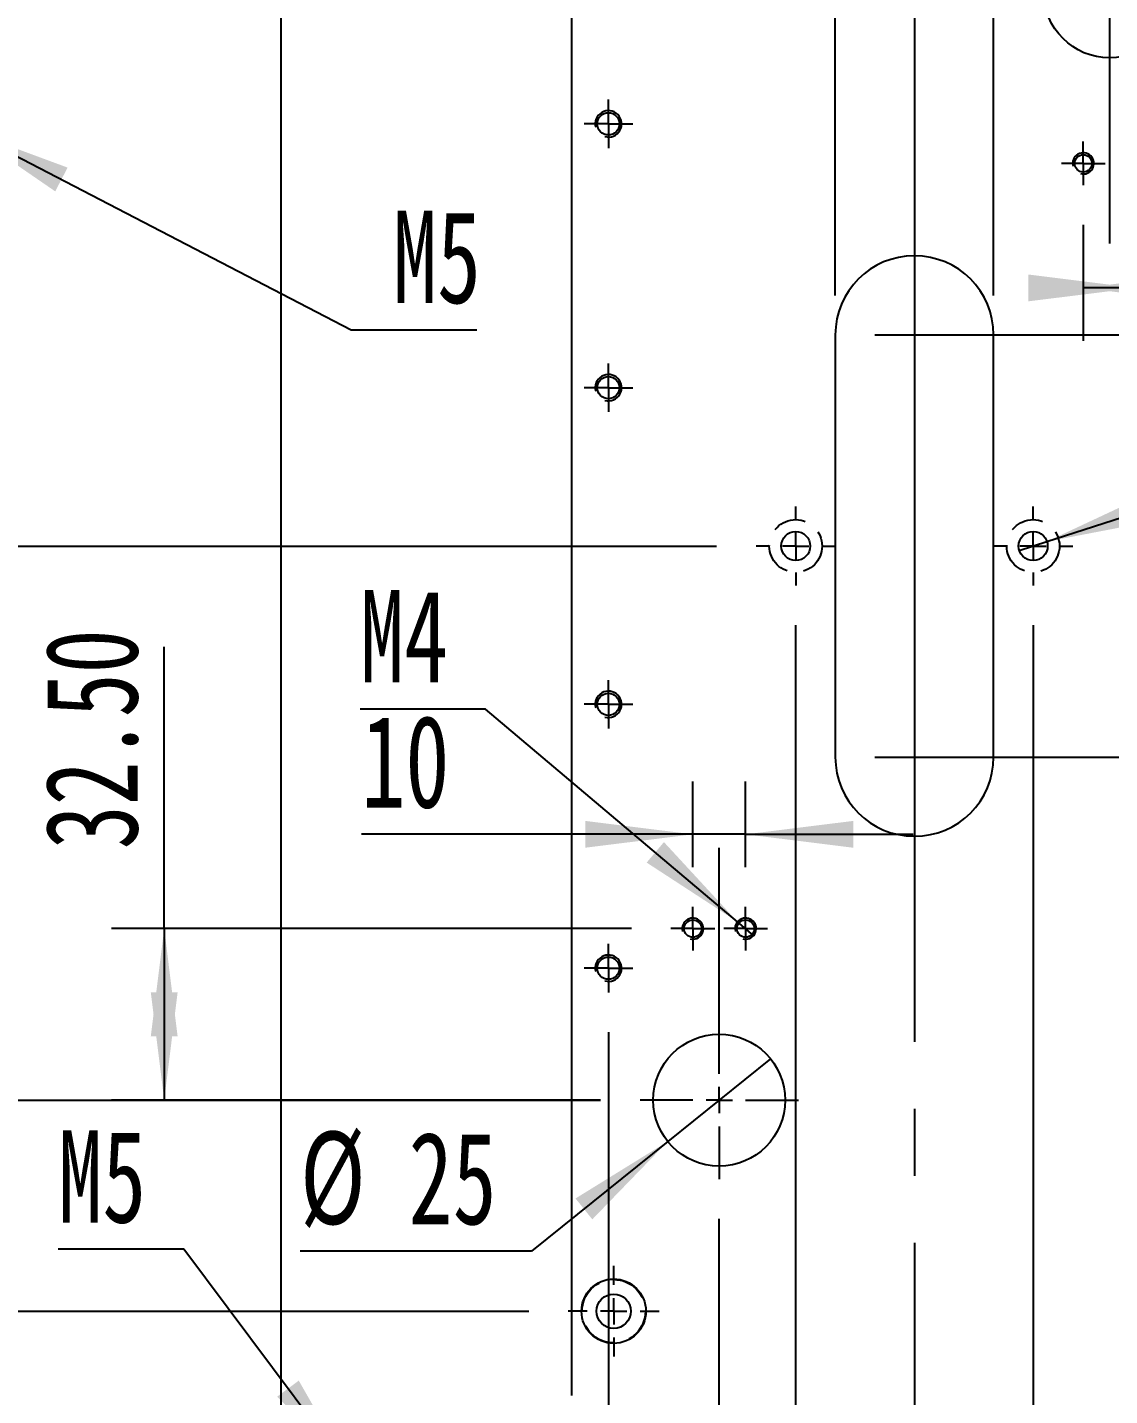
# Model space of a CAD drawing. Extents: x 2 to 292, y 3 to 207.
# Drawn here: x 75.1 to 116.2, y 81.1 to 132.9 of the extents above; entities that cross this region are included whole.
import ezdxf

# ---------------------------------------------------------------- set-up
doc = ezdxf.new("R2010")
doc.units = 0
for name, pattern in [('SLD-中心线', [34.29, 30.48, -1.27, 1.27, -1.27]), ('SLD-实线', [0]), ('SLD-虚线', [1.905, 1.27, -0.635])]:
    doc.linetypes.add(name, pattern=pattern)
doc.layers.get('0').update_dxf_attribs({"linetype": 'CONTINUOUS'})
doc.layers.add('图框', color=7, linetype='SLD-实线')
doc.styles.add('SLDTEXTSTYLE0', font='TXT', dxfattribs={"width": 0.7, "bigfont": 'bigfont'})
doc.styles.add('SLDTEXTSTYLE10', font='TXT', dxfattribs={"width": 0.633333})
doc.styles.add('SLDTEXTSTYLE2', font='TXT', dxfattribs={"width": 0.7})
doc.dimstyles.new('SLDDIMSTYLE1', dxfattribs={"dimtxt": 3.5, "dimasz": 4.08, "dimexe": 0, "dimexo": 0.0625, "dimgap": 0.875, "dimtad": 0, "dimtih": 1, "dimtoh": 1, "dimlfac": 5, "dimrnd": 1e-09, "dimzin": 12, "dimtxsty": 'SLDTEXTSTYLE2', "dimblk1": 'NONE', "dimblk2": 'NONE', "dimsah": 1, "dimcen": 0.09, "dimazin": 3, "dimtfac": 1, "dimtofl": 0, "dimtmove": 0, "dimatfit": 3, "dimtolj": 1, "dimtzin": 12})
doc.dimstyles.new('SLDDIMSTYLE11', dxfattribs={"dimtxt": 3.5, "dimasz": 4.08, "dimexe": 0, "dimexo": 0.0625, "dimgap": 0.875, "dimtad": 0, "dimtih": 1, "dimtoh": 1, "dimlfac": 5, "dimrnd": 1e-09, "dimzin": 12, "dimtxsty": 'SLDTEXTSTYLE2', "dimblk1": 'NONE', "dimsah": 1, "dimcen": 0, "dimazin": 3, "dimtfac": 1, "dimtmove": 0, "dimatfit": 3, "dimtolj": 1, "dimtzin": 12})
doc.dimstyles.new('SLDDIMSTYLE12', dxfattribs={"dimtxt": 3.5, "dimasz": 4.08, "dimexe": 0, "dimexo": 0.0625, "dimgap": 0.875, "dimtad": 2, "dimlfac": 5, "dimrnd": 1e-09, "dimzin": 4, "dimtxsty": 'SLDTEXTSTYLE2', "dimsah": 1, "dimcen": 0.09, "dimazin": 3, "dimtfac": 1, "dimtofl": 0, "dimtmove": 0, "dimatfit": 3, "dimtolj": 1, "dimtzin": 12})
doc.dimstyles.new('SLDDIMSTYLE13', dxfattribs={"dimtxt": 3.5, "dimasz": 4.08, "dimexe": 0, "dimexo": 0.0625, "dimgap": 0.875, "dimtad": 2, "dimlfac": 5, "dimrnd": 1e-09, "dimzin": 12, "dimtxsty": 'SLDTEXTSTYLE2', "dimsah": 1, "dimcen": 0.09, "dimazin": 3, "dimtfac": 1, "dimtmove": 0, "dimatfit": 3, "dimtolj": 1, "dimtzin": 12})
doc.dimstyles.new('SLDDIMSTYLE2', dxfattribs={"dimtxt": 3.5, "dimasz": 4.08, "dimexe": 0, "dimexo": 0.0625, "dimgap": 0.875, "dimtad": 0, "dimtih": 1, "dimtoh": 1, "dimlfac": 5, "dimrnd": 1e-09, "dimzin": 12, "dimtxsty": 'SLDTEXTSTYLE2', "dimblk1": 'NONE', "dimblk2": 'NONE', "dimsah": 1, "dimcen": 0.09, "dimazin": 3, "dimtfac": 1, "dimtofl": 0, "dimtmove": 0, "dimatfit": 3, "dimtolj": 1, "dimtzin": 12})
doc.dimstyles.new('SLDDIMSTYLE3', dxfattribs={"dimtxt": 3.5, "dimasz": 4.08, "dimexe": 0, "dimexo": 0.0625, "dimgap": 0.875, "dimtad": 0, "dimtih": 1, "dimtoh": 1, "dimlfac": 5, "dimrnd": 1e-09, "dimzin": 4, "dimtxsty": 'SLDTEXTSTYLE2', "dimblk1": 'NONE', "dimblk2": 'NONE', "dimsah": 1, "dimcen": 0.09, "dimazin": 3, "dimtfac": 1, "dimtofl": 0, "dimtmove": 0, "dimatfit": 3, "dimtolj": 1, "dimtzin": 12})
doc.dimstyles.new('SLDDIMSTYLE4', dxfattribs={"dimtxt": 3.5, "dimasz": 4.08, "dimexe": 0, "dimexo": 0.0625, "dimgap": 0.875, "dimtad": 2, "dimlfac": 5, "dimrnd": 1e-09, "dimzin": 12, "dimtxsty": 'SLDTEXTSTYLE2', "dimsah": 1, "dimcen": 0.09, "dimazin": 3, "dimtfac": 1, "dimtofl": 0, "dimtmove": 0, "dimatfit": 3, "dimtolj": 1, "dimtzin": 12})
doc.dimstyles.new('SLDDIMSTYLE8', dxfattribs={"dimtxt": 3.5, "dimasz": 4.08, "dimexe": 0, "dimexo": 0.0625, "dimgap": 0.875, "dimtad": 0, "dimtih": 1, "dimtoh": 1, "dimlfac": 5, "dimrnd": 1e-09, "dimzin": 4, "dimtxsty": 'SLDTEXTSTYLE2', "dimblk1": 'NONE', "dimsah": 1, "dimcen": 0, "dimazin": 3, "dimtfac": 1, "dimtmove": 0, "dimatfit": 3, "dimtolj": 1, "dimtzin": 12})

# ---------------------------------------------------------------- blocks, each defined once
blk = doc.blocks.new('_D_7')
at = {"layer": '图框', "color": 5}
blk.add_line((97.365, 145.491), (97.365, 165.964), dxfattribs=at)
at = {"layer": '图框', "color": 5, "insert": (95.018, 165.964), "char_height": 3.5, "attachment_point": 1, "rotation": 90, "style": 'SLDTEXTSTYLE2'}
blk.add_mtext('238', dxfattribs=at)
blk = doc.blocks.new('_NONE')
blk = doc.blocks.new('_D_8')
at = {"layer": '图框', "color": 5}
for p, q in [((101.365, 48.821), (101.365, 87.771)), ((100.627, 43.821), (101.365, 48.821)), ((100.627, 43.821), (100.627, 38.821))]:
    blk.add_line(p, q, dxfattribs=at)
at = {"layer": '图框', "color": 5, "insert": (98.281, 34.217), "char_height": 3.5, "attachment_point": 1, "rotation": 90, "style": 'SLDTEXTSTYLE2'}
blk.add_mtext('258', dxfattribs=at)
blk = doc.blocks.new('_D_9')
at = {"layer": '图框', "color": 5}
for p, q in [((104.265, 48.821), (104.265, 110.271)), ((105.002, 43.821), (104.265, 48.821)), ((105.002, 43.821), (105.002, 38.821))]:
    blk.add_line(p, q, dxfattribs=at)
at = {"layer": '图框', "color": 5, "insert": (102.656, 29.614), "char_height": 3.5, "attachment_point": 1, "rotation": 90, "style": 'SLDTEXTSTYLE2'}
blk.add_mtext('272.50', dxfattribs=at)
blk = doc.blocks.new('_D_10')
at = {"layer": '图框', "color": 5}
blk.add_line((105.765, 154.771), (105.765, 165.964), dxfattribs=at)
at = {"layer": '图框', "color": 5, "insert": (103.418, 165.964), "char_height": 3.5, "attachment_point": 1, "rotation": 90, "style": 'SLDTEXTSTYLE2'}
blk.add_mtext('280', dxfattribs=at)
blk = doc.blocks.new('_D_11')
at = {"layer": '图框', "color": 5}
blk.add_line((111.765, 154.771), (111.765, 165.964), dxfattribs=at)
at = {"layer": '图框', "color": 5, "insert": (109.418, 165.964), "char_height": 3.5, "attachment_point": 1, "rotation": 90, "style": 'SLDTEXTSTYLE2'}
blk.add_mtext('310', dxfattribs=at)
blk = doc.blocks.new('_D_12')
at = {"layer": '图框', "color": 5}
blk.add_line((113.265, 110.271), (113.265, 38.821), dxfattribs=at)
at = {"layer": '图框', "color": 5, "insert": (110.918, 29.614), "char_height": 3.5, "attachment_point": 1, "rotation": 90, "style": 'SLDTEXTSTYLE2'}
blk.add_mtext('317.50', dxfattribs=at)
blk = doc.blocks.new('_D_13')
at = {"layer": '图框', "color": 5}
blk.add_line((116.165, 138.771), (116.165, 165.671), dxfattribs=at)
at = {"layer": '图框', "color": 5, "insert": (113.818, 165.671), "char_height": 3.5, "attachment_point": 1, "rotation": 90, "style": 'SLDTEXTSTYLE2'}
blk.add_mtext('332', dxfattribs=at)
blk = doc.blocks.new('_D_14')
at = {"layer": '图框', "color": 5}
blk.add_line((120.165, 145.491), (120.165, 165.671), dxfattribs=at)
at = {"layer": '图框', "color": 5, "insert": (117.818, 165.671), "char_height": 3.5, "attachment_point": 1, "rotation": 90, "style": 'SLDTEXTSTYLE2'}
blk.add_mtext('352', dxfattribs=at)
blk = doc.blocks.new('_D_20')
at = {"layer": '图框', "color": 5}
blk.add_line((163.965, 119.071), (163.965, 165.671), dxfattribs=at)
at = {"layer": '图框', "color": 5, "insert": (161.618, 165.671), "char_height": 3.5, "attachment_point": 1, "rotation": 90, "style": 'SLDTEXTSTYLE2'}
blk.add_mtext('571', dxfattribs=at)
blk = doc.blocks.new('_D_30')
at = {"layer": '图框', "color": 5}
for p, q in [((40.502, 86.022), (35.502, 86.022)), ((40.502, 86.022), (45.502, 84.271)), ((45.502, 84.271), (94.145, 84.271))]:
    blk.add_line(p, q, dxfattribs=at)
at = {"layer": '图框', "color": 5, "insert": (30.899, 88.368), "char_height": 3.5, "attachment_point": 1, "style": 'SLDTEXTSTYLE2'}
blk.add_mtext('190', dxfattribs=at)
blk = doc.blocks.new('_D_31')
at = {"layer": '图框', "color": 5}
for p, q in [((40.502, 90.397), (45.502, 92.271)), ((45.502, 92.271), (96.865, 92.271)), ((40.502, 90.397), (35.502, 90.397))]:
    blk.add_line(p, q, dxfattribs=at)
at = {"layer": '图框', "color": 5, "insert": (30.894, 92.743), "char_height": 3.5, "attachment_point": 1, "style": 'SLDTEXTSTYLE2'}
blk.add_mtext('230', dxfattribs=at)
blk = doc.blocks.new('_D_35')
at = {"layer": '图框', "color": 5}
blk.add_line((113.265, 105.271), (177.765, 105.271), dxfattribs=at)
at = {"layer": '图框', "color": 5, "insert": (177.765, 107.618), "char_height": 3.5, "attachment_point": 1, "style": 'SLDTEXTSTYLE2'}
blk.add_mtext('295', dxfattribs=at)
blk = doc.blocks.new('_D_36')
at = {"layer": '图框', "color": 5}
for p, q in [((40.502, 107.895), (45.502, 113.271)), ((45.502, 113.271), (101.265, 113.271)), ((40.502, 107.895), (35.502, 107.895))]:
    blk.add_line(p, q, dxfattribs=at)
at = {"layer": '图框', "color": 5, "insert": (30.894, 110.241), "char_height": 3.5, "attachment_point": 1, "style": 'SLDTEXTSTYLE2'}
blk.add_mtext('335', dxfattribs=at)
blk = doc.blocks.new('_D_40')
at = {"layer": '图框', "color": 5}
blk.add_line((113.265, 121.271), (177.765, 121.271), dxfattribs=at)
at = {"layer": '图框', "color": 5, "insert": (177.765, 123.618), "char_height": 3.5, "attachment_point": 1, "style": 'SLDTEXTSTYLE2'}
blk.add_mtext('375', dxfattribs=at)
blk = doc.blocks.new('_D_43')
at = {"layer": '图框', "color": 5}
for p, q in [((40.502, 135.144), (35.502, 135.144)), ((40.502, 135.144), (45.502, 134.271)), ((45.502, 134.271), (111.665, 134.271))]:
    blk.add_line(p, q, dxfattribs=at)
at = {"layer": '图框', "color": 5, "insert": (30.894, 137.49), "char_height": 3.5, "attachment_point": 1, "style": 'SLDTEXTSTYLE2'}
blk.add_mtext('440', dxfattribs=at)
blk = doc.blocks.new('_D_44')
at = {"layer": '图框', "color": 5}
for p, q in [((40.502, 143.833), (35.502, 143.833)), ((40.502, 143.833), (45.502, 142.271)), ((45.502, 142.271), (94.145, 142.271))]:
    blk.add_line(p, q, dxfattribs=at)
at = {"layer": '图框', "color": 5, "insert": (30.899, 146.179), "char_height": 3.5, "attachment_point": 1, "style": 'SLDTEXTSTYLE2'}
blk.add_mtext('480', dxfattribs=at)
blk = doc.blocks.new('_D_46')
at = {"layer": '图框', "color": 5}
blk.add_line((109.265, 152.271), (35.502, 152.271), dxfattribs=at)
at = {"layer": '图框', "color": 5, "insert": (30.894, 154.618), "char_height": 3.5, "attachment_point": 1, "style": 'SLDTEXTSTYLE2'}
blk.add_mtext('530', dxfattribs=at)
blk = doc.blocks.new('_D_47')
at = {"layer": '图框', "color": 5}
blk.add_line((115.265, 159.271), (176.538, 159.271), dxfattribs=at)
at = {"layer": '图框', "color": 5, "insert": (176.538, 161.618), "char_height": 3.5, "attachment_point": 1, "style": 'SLDTEXTSTYLE2'}
blk.add_mtext('565', dxfattribs=at)
blk = doc.blocks.new('_D_49')
at = {"layer": '图框', "color": 5}
for p, q in [((105.765, 122.771), (105.765, 140.287)), ((111.765, 122.771), (111.765, 140.287)), ((105.765, 138.287), (100.305, 138.287)), ((111.765, 138.287), (105.765, 138.287))]:
    blk.add_line(p, q, dxfattribs=at)
for points in [[(105.765, 138.287), (109.845, 137.779), (109.845, 138.795)], [(111.765, 138.287), (107.685, 138.795), (107.685, 137.779)]]:
    blk.add_solid(points, dxfattribs=at)
at = {"layer": '图框', "color": 5, "insert": (100.305, 142.799), "char_height": 3.5, "attachment_point": 1, "style": 'SLDTEXTSTYLE2'}
blk.add_mtext('30', dxfattribs=at)
blk = doc.blocks.new('_D_52')
at = {"layer": '图框', "color": 5}
for p, q in [((72.365, 94.851), (72.365, 18.207)), ((97.165, 94.851), (97.165, 18.207)), ((72.365, 20.207), (97.165, 20.207))]:
    blk.add_line(p, q, dxfattribs=at)
for points in [[(72.365, 20.207), (76.445, 19.699), (76.445, 20.715)], [(97.165, 20.207), (93.085, 20.715), (93.085, 19.699)]]:
    blk.add_solid(points, dxfattribs=at)
at = {"layer": '图框', "color": 5, "insert": (82.46, 24.719), "char_height": 3.5, "attachment_point": 1, "style": 'SLDTEXTSTYLE2'}
blk.add_mtext('124', dxfattribs=at)
blk = doc.blocks.new('_D_55')
at = {"layer": '图框', "color": 5}
for p, q in [((107.265, 121.271), (176.633, 121.271)), ((174.633, 121.271), (174.633, 105.271)), ((107.265, 105.271), (176.633, 105.271))]:
    blk.add_line(p, q, dxfattribs=at)
for points in [[(174.633, 121.271), (174.125, 117.191), (175.141, 117.191)], [(174.633, 105.271), (175.141, 109.351), (174.125, 109.351)]]:
    blk.add_solid(points, dxfattribs=at)
at = {"layer": '图框', "color": 5, "insert": (170.122, 111.738), "char_height": 3.5, "attachment_point": 1, "rotation": 90, "style": 'SLDTEXTSTYLE2'}
blk.add_mtext('80', dxfattribs=at)
blk = doc.blocks.new('SW_SYMBOL_HOLE_SPOT')
at = {"layer": '图框', "color": 0}
for p, q in [((0, 875), (0, 75)), ((1600, 75), (1600, 875)), ((0, 75), (1600, 75))]:
    blk.add_line(p, q, dxfattribs=at)
blk = doc.blocks.new('SW_SYMBOL_HOLE_DEPTH')
at = {"layer": '图框', "color": 0}
for p, q in [((0, 875), (800, 875)), ((400, 875), (400, 75)), ((100, 555), (400, 75)), ((700, 555), (400, 75))]:
    blk.add_line(p, q, dxfattribs=at)
blk = doc.blocks.new('_D_61')
at = {"layer": '图框', "color": 5}
for p, q in [((113.788, 113.441), (189.996, 138.136)), ((189.996, 138.136), (217.15, 138.136)), ((112.741, 113.102), (113.788, 113.441))]:
    blk.add_line(p, q, dxfattribs=at)
blk.add_solid([(113.788, 113.441), (117.826, 114.215), (117.512, 115.182)], dxfattribs=at)
at = {"layer": '图框', "color": 5, "xscale": 0.004511737089201878, "yscale": 0.004511737089201878, "zscale": 0.004511737089201878}
for name, p in [('SW_SYMBOL_HOLE_SPOT', (192.078, 132.95)), ('SW_SYMBOL_HOLE_DEPTH', (209.691, 132.95))]:
    blk.add_blockref(name, p, dxfattribs=at)
at = {"layer": '图框', "color": 5, "char_height": 3.5, "attachment_point": 1}
for s, insert, style in [('%%c', (197.714, 141.97), 'SLDTEXTSTYLE2'), ('5.50 贯\\M+190FA', (203.141, 141.956), 'SLDTEXTSTYLE0'), ('2 x', (191.584, 141.956), 'SLDTEXTSTYLE10'), ('%%c', (199.441, 136.956), 'SLDTEXTSTYLE2'), ('10', (204.868, 136.941), 'SLDTEXTSTYLE2'), ('5', (214.901, 136.941), 'SLDTEXTSTYLE2')]:
    blk.add_mtext(s, dxfattribs=dict(at, insert=insert, style=style))
blk = doc.blocks.new('_D_65')
at = {"layer": '图框', "color": 5}
for p, q in [((71.921, 129.502), (72.808, 129.041)), ((72.808, 129.041), (87.414, 121.467)), ((87.414, 121.467), (92.171, 121.467))]:
    blk.add_line(p, q, dxfattribs=at)
blk.add_solid([(72.808, 129.041), (76.196, 126.712), (76.664, 127.614)], dxfattribs=at)
at = {"layer": '图框', "color": 5, "insert": (89.002, 125.978), "char_height": 3.5, "attachment_point": 1, "style": 'SLDTEXTSTYLE2'}
blk.add_mtext('M5', dxfattribs=at)
blk = doc.blocks.new('_D_66')
at = {"layer": '图框', "color": 5}
for p, q in [((112.293, 74.556), (134.231, 86.359)), ((134.231, 86.359), (138.983, 86.359)), ((111.236, 73.987), (112.293, 74.556))]:
    blk.add_line(p, q, dxfattribs=at)
blk.add_solid([(112.293, 74.556), (116.127, 76.041), (115.645, 76.936)], dxfattribs=at)
at = {"layer": '图框', "color": 5, "insert": (135.819, 90.87), "char_height": 3.5, "attachment_point": 1, "style": 'SLDTEXTSTYLE2'}
blk.add_mtext('M6', dxfattribs=at)
blk = doc.blocks.new('_D_69')
at = {"layer": '图框', "color": 5}
for p, q in [((81.069, 86.617), (76.312, 86.617)), ((87.465, 78.072), (81.069, 86.617)), ((88.064, 77.271), (87.465, 78.072))]:
    blk.add_line(p, q, dxfattribs=at)
blk.add_solid([(87.465, 78.072), (85.427, 81.642), (84.613, 81.034)], dxfattribs=at)
at = {"layer": '图框', "color": 5, "insert": (76.312, 91.129), "char_height": 3.5, "attachment_point": 1, "style": 'SLDTEXTSTYLE2'}
blk.add_mtext('M5', dxfattribs=at)
blk = doc.blocks.new('_D_70')
at = {"layer": '图框', "color": 5}
for p, q in [((80.326, 98.771), (80.326, 109.454)), ((98.035, 98.771), (78.326, 98.771)), ((80.326, 98.771), (80.326, 92.271)), ((96.865, 92.271), (78.326, 92.271))]:
    blk.add_line(p, q, dxfattribs=at)
for points in [[(80.326, 98.771), (79.818, 94.691), (80.834, 94.691)], [(80.326, 92.271), (80.834, 96.351), (79.818, 96.351)]]:
    blk.add_solid(points, dxfattribs=at)
at = {"layer": '图框', "color": 5, "insert": (75.814, 101.779), "char_height": 3.5, "attachment_point": 1, "rotation": 90, "style": 'SLDTEXTSTYLE2'}
blk.add_mtext('32.50', dxfattribs=at)
blk = doc.blocks.new('_D_71')
at = {"layer": '图框', "color": 5}
for p, q in [((100.365, 101.101), (100.365, 104.345)), ((102.365, 101.101), (102.365, 104.345)), ((100.365, 102.345), (87.803, 102.345)), ((102.365, 102.345), (100.365, 102.345)), ((102.365, 102.345), (108.715, 102.345))]:
    blk.add_line(p, q, dxfattribs=at)
for points in [[(100.365, 102.345), (96.285, 102.853), (96.285, 101.837)], [(102.365, 102.345), (106.445, 101.837), (106.445, 102.853)]]:
    blk.add_solid(points, dxfattribs=at)
at = {"layer": '图框', "color": 5, "insert": (87.803, 106.857), "char_height": 3.5, "attachment_point": 1, "style": 'SLDTEXTSTYLE2'}
blk.add_mtext('10', dxfattribs=at)
blk = doc.blocks.new('_D_73')
at = {"layer": '图框', "color": 5}
for p, q in [((115.165, 125.441), (115.165, 121.053)), ((117.165, 125.441), (117.165, 121.053)), ((117.165, 123.053), (115.165, 123.053)), ((117.165, 123.053), (126.651, 123.053))]:
    blk.add_line(p, q, dxfattribs=at)
for points in [[(117.165, 123.053), (113.085, 123.561), (113.085, 122.545)], [(115.165, 123.053), (119.245, 122.545), (119.245, 123.561)]]:
    blk.add_solid(points, dxfattribs=at)
at = {"layer": '图框', "color": 5, "insert": (123.579, 127.565), "char_height": 3.5, "attachment_point": 1, "style": 'SLDTEXTSTYLE2'}
blk.add_mtext('10', dxfattribs=at)
blk = doc.blocks.new('_D_75')
at = {"layer": '图框', "color": 5}
for p, q in [((92.511, 107.093), (87.754, 107.093)), ((102.059, 99.03), (92.511, 107.093)), ((102.67, 98.513), (102.059, 99.03))]:
    blk.add_line(p, q, dxfattribs=at)
blk.add_solid([(102.059, 99.03), (99.27, 102.05), (98.614, 101.274)], dxfattribs=at)
at = {"layer": '图框', "color": 5, "insert": (87.754, 111.605), "char_height": 3.5, "attachment_point": 1, "style": 'SLDTEXTSTYLE2'}
blk.add_mtext('M4', dxfattribs=at)
blk = doc.blocks.new('_D_76')
at = {"layer": '图框', "color": 5}
for p, q in [((103.313, 93.838), (99.416, 90.705)), ((99.416, 90.705), (94.253, 86.553)), ((94.253, 86.553), (85.478, 86.553))]:
    blk.add_line(p, q, dxfattribs=at)
blk.add_solid([(99.416, 90.705), (95.918, 88.544), (96.555, 87.752)], dxfattribs=at)
at = {"layer": '图框', "color": 5, "char_height": 3.5, "attachment_point": 1, "style": 'SLDTEXTSTYLE2'}
for s, insert in [('%%c', (85.478, 91.079)), ('25', (89.593, 91.065))]:
    blk.add_mtext(s, dxfattribs=dict(at, insert=insert))
blk = doc.blocks.new('SW_CENTERMARKSYMBOL_27')
at = {"layer": '图框', "color": 0}
for p, q in [((0, 1), (0, 1.72)), ((-1, 0), (-1.72, 0)), ((0, 0), (-0.5, 0)), ((0, 0), (0, 0.5)), ((0, 0), (0, -0.5)), ((0, 0), (0.5, 0)), ((1, 0), (1.72, 0)), ((0, -1), (0, -1.72))]:
    blk.add_line(p, q, dxfattribs=at)
blk = doc.blocks.new('SW_CENTERMARKSYMBOL_41')
at = {"layer": '图框', "color": 0}
for p, q in [((0, 0.5), (0, 0.92)), ((-0.5, 0), (-0.92, 0)), ((0, 0), (-0.5, 0)), ((0, 0), (0, 0.5)), ((0, 0), (0, -0.5)), ((0, 0), (0.5, 0)), ((0.5, 0), (0.92, 0)), ((0, -0.5), (0, -0.92))]:
    blk.add_line(p, q, dxfattribs=at)
blk = doc.blocks.new('SW_CENTERMARKSYMBOL_42')
at = {"layer": '图框', "color": 0}
for p, q in [((0, 0.5), (0, 0.92)), ((-0.5, 0), (-0.92, 0)), ((0, 0), (-0.5, 0)), ((0, 0), (0, 0.5)), ((0, 0), (0, -0.5)), ((0, 0), (0.5, 0)), ((0.5, 0), (0.92, 0)), ((0, -0.5), (0, -0.92))]:
    blk.add_line(p, q, dxfattribs=at)
blk = doc.blocks.new('SW_CENTERMARKSYMBOL_43')
at = {"layer": '图框', "color": 0}
for p, q in [((0, 0.5), (0, 0.92)), ((-0.5, 0), (-0.92, 0)), ((0, 0), (-0.5, 0)), ((0, 0), (0, 0.5)), ((0, 0), (0, -0.5)), ((0, 0), (0.5, 0)), ((0.5, 0), (0.92, 0)), ((0, -0.5), (0, -0.92))]:
    blk.add_line(p, q, dxfattribs=at)
blk = doc.blocks.new('SW_CENTERMARKSYMBOL_44')
at = {"layer": '图框', "color": 0}
for p, q in [((0, 0.5), (0, 0.92)), ((-0.5, 0), (-0.92, 0)), ((0, 0), (-0.5, 0)), ((0, 0), (0, 0.5)), ((0, 0), (0, -0.5)), ((0, 0), (0.5, 0)), ((0.5, 0), (0.92, 0)), ((0, -0.5), (0, -0.92))]:
    blk.add_line(p, q, dxfattribs=at)
blk = doc.blocks.new('SW_CENTERMARKSYMBOL_53')
at = {"layer": '图框', "color": 0}
for p, q in [((0, 1), (0, 1.5)), ((-1, 0), (-1.5, 0)), ((0, 0), (-0.5, 0)), ((0, 0), (0, 0.5)), ((0, 0), (0, -0.5)), ((0, 0), (0.5, 0)), ((1, 0), (1.5, 0)), ((0, -1), (0, -1.5))]:
    blk.add_line(p, q, dxfattribs=at)
blk = doc.blocks.new('SW_CENTERMARKSYMBOL_54')
at = {"layer": '图框', "color": 0}
for p, q in [((0, 1), (0, 1.5)), ((-1, 0), (-1.5, 0)), ((0, 0), (-0.5, 0)), ((0, 0), (0, 0.5)), ((0, 0), (0, -0.5)), ((0, 0), (0.5, 0)), ((1, 0), (1.5, 0)), ((0, -1), (0, -1.5))]:
    blk.add_line(p, q, dxfattribs=at)
blk = doc.blocks.new('SW_CENTERMARKSYMBOL_62')
at = {"layer": '图框', "color": 0}
for p, q in [((0, 1), (0, 9.564)), ((-1, 0), (-3, 0)), ((0, 0), (-0.5, 0)), ((0, 0), (0, 0.5)), ((0, 0), (0, -0.5)), ((0, 0), (0.5, 0)), ((1, 0), (3, 0)), ((0, -1), (0, -3))]:
    blk.add_line(p, q, dxfattribs=at)
blk = doc.blocks.new('SW_CENTERMARKSYMBOL_63')
at = {"layer": '图框', "color": 0}
for p, q in [((0, 0.5), (0, 0.83)), ((-0.5, 0), (-0.83, 0)), ((0, 0), (-0.5, 0)), ((0, 0), (0, 0.5)), ((0, 0), (0, -0.5)), ((0, 0), (0.5, 0)), ((0.5, 0), (0.83, 0)), ((0, -0.5), (0, -0.83))]:
    blk.add_line(p, q, dxfattribs=at)
blk = doc.blocks.new('SW_CENTERMARKSYMBOL_64')
at = {"layer": '图框', "color": 0}
for p, q in [((0, 0.5), (0, 0.83)), ((-0.5, 0), (-0.83, 0)), ((0, 0), (-0.5, 0)), ((0, 0), (0, 0.5)), ((0, 0), (0, -0.5)), ((0, 0), (0.5, 0)), ((0.5, 0), (0.83, 0)), ((0, -0.5), (0, -0.83))]:
    blk.add_line(p, q, dxfattribs=at)
blk = doc.blocks.new('SW_CENTERMARKSYMBOL_65')
at = {"layer": '图框', "color": 0}
for p, q in [((0, 1), (0, 3)), ((-1, 0), (-3, 0)), ((0, 0), (-0.5, 0)), ((0, 0), (0, 0.5)), ((0, 0), (0, -0.5)), ((0, 0), (0.5, 0)), ((1, 0), (3, 0)), ((0, -1), (0, -9.54))]:
    blk.add_line(p, q, dxfattribs=at)
blk = doc.blocks.new('SW_CENTERMARKSYMBOL_66')
at = {"layer": '图框', "color": 0}
for p, q in [((0, 0.5), (0, 0.83)), ((-0.5, 0), (-0.83, 0)), ((0, 0), (-0.5, 0)), ((0, 0), (0, 0.5)), ((0, 0), (0, -0.5)), ((0, 0), (0.5, 0)), ((0.5, 0), (0.83, 0)), ((0, -0.5), (0, -0.83))]:
    blk.add_line(p, q, dxfattribs=at)

msp = doc.modelspace()

# ---------------------------------------------------------------- linework, layer by layer
at = {"color": 7, "linetype": 'SLD-实线'}
for p, q in [((95.76450616, 145.4714896), (95.76450616, 81.07149022)), ((105.76450575, 121.27148973), (105.76450575, 105.27148953)), ((111.76450562, 105.27148953), (111.76450562, 121.27148973))]:
    msp.add_line(p, q, dxfattribs=at)
for centre, radius in [((116.16450569, 134.27148955), 2.5), ((97.16450569, 129.27148955), 0.42), ((115.16450569, 127.77148955), 0.33), ((97.16450569, 119.27148955), 0.42), ((104.26450569, 113.27148955), 0.55), ((113.26450569, 113.27148955), 0.55), ((97.16450569, 107.27148955), 0.42), ((100.36450569, 98.77148955), 0.33), ((102.36450569, 98.77148955), 0.33), ((97.16450569, 97.27148955), 0.42), ((101.36450569, 92.27148955), 2.5), ((97.36450569, 84.27148955), 1.22), ((97.36450569, 84.27148955), 0.65)]:
    msp.add_circle(centre, radius, dxfattribs=at)
at = {"color": 7, "linetype": 'SLD-虚线'}
for centre, radius in [((104.26450569, 113.27148955), 1), ((113.26450569, 113.27148955), 1), ((97.36450569, 84.27148955), 1.2)]:
    msp.add_circle(centre, radius, dxfattribs=at)
at = {"color": 7, "linetype": 'SLD-实线'}
for centre, radius, start, end in [((97.16450569, 129.27148955), 0.5, 255, 195), ((115.16450569, 127.77148955), 0.4, 255, 195), ((108.76450569, 121.27148955), 3, 0, 180), ((97.16450569, 119.27148955), 0.5, 255, 195), ((97.16450569, 107.27148955), 0.5, 255, 195), ((108.76450569, 105.27148955), 3, 180, 0), ((100.36450569, 98.77148955), 0.4, 255, 195), ((102.36450569, 98.77148955), 0.4, 255, 195), ((97.16450569, 97.27148955), 0.5, 255, 195)]:
    msp.add_arc(centre, radius, start, end, dxfattribs=at)
at = {"layer": '图框', "color": 5, "linetype": 'SLD-中心线', "ltscale": 2}
for p, q in [((108.76450569, 155.4376254), (108.76450569, 52.59722197)), ((84.76450569, 79.07148955), (84.76450569, 147.47148955))]:
    msp.add_line(p, q, dxfattribs=at)

# ---------------------------------------------------------------- block references
at = {"layer": '图框', "color": 5}
for name, p in [('SW_CENTERMARKSYMBOL_65', (116.16450569, 134.27148955)), ('SW_CENTERMARKSYMBOL_41', (97.16450569, 129.27148955)), ('SW_CENTERMARKSYMBOL_66', (115.16450569, 127.77148955)), ('SW_CENTERMARKSYMBOL_42', (97.16450569, 119.27148955)), ('SW_CENTERMARKSYMBOL_54', (104.26450569, 113.27148955)), ('SW_CENTERMARKSYMBOL_53', (113.26450569, 113.27148955)), ('SW_CENTERMARKSYMBOL_43', (97.16450569, 107.27148955)), ('SW_CENTERMARKSYMBOL_62', (101.36450569, 92.27148955)), ('SW_CENTERMARKSYMBOL_64', (100.36450569, 98.77148955)), ('SW_CENTERMARKSYMBOL_63', (102.36450569, 98.77148955)), ('SW_CENTERMARKSYMBOL_44', (97.16450569, 97.27148955)), ('SW_CENTERMARKSYMBOL_27', (97.36450569, 84.27148955))]:
    msp.add_blockref(name, p, dxfattribs=at)

# ---------------------------------------------------------------- dimensions: what is measured, and where the dimension line sits
for feature_location, offset, dtype, dimstyle, picture, middle in [((97.36450569, 143.99148955), (0, 21.9722735), 1, 'SLDDIMSTYLE1', '_D_7', (97.36450569, 168.26549909)), ((105.76450569, 153.27148955), (0, 12.6922735), 1, 'SLDDIMSTYLE1', '_D_10', (105.76450569, 168.26549933)), ((111.76450569, 153.27148955), (0, 12.6922735), 1, 'SLDDIMSTYLE1', '_D_11', (111.76450569, 168.26792961)), ((116.16450569, 137.27148955), (0, 28.39997586), 1, 'SLDDIMSTYLE2', '_D_13', (116.16450569, 167.97563197)), ((120.16450569, 143.99148955), (0, 21.67997586), 1, 'SLDDIMSTYLE1', '_D_14', (120.16450569, 167.97563197)), ((163.96450569, 117.57148955), (0, 48.09997586), 1, 'SLDDIMSTYLE1', '_D_20', (163.96450569, 167.97320168)), ((113.76450569, 159.27148955), (62.77394455, 0), 0, 'SLDDIMSTYLE1', '_D_47', (178.84018651, 159.27148955)), ((110.76450569, 152.27148955), (-75.26226454, 0), 0, 'SLDDIMSTYLE1', '_D_46', (33.19807459, 152.27148955)), ((95.64450569, 142.27148955), (-60.14226454, 1.56184407), 0, 'SLDDIMSTYLE1', '_D_44', (33.20050488, 143.83333362)), ((113.16450569, 134.27148955), (-77.66226454, 0.87281356), 0, 'SLDDIMSTYLE2', '_D_43', (33.19807459, 135.14430311)), ((111.76450569, 121.27148955), (66, 0), 0, 'SLDDIMSTYLE1', '_D_40', (180.06624196, 121.27148955)), ((102.76450569, 113.27148955), (-67.26226454, -5.37631187), 0, 'SLDDIMSTYLE1', '_D_36', (33.19807459, 107.89517769)), ((104.26450569, 111.77148955), (0.73728136, -72.95083592), 1, 'SLDDIMSTYLE3', '_D_9', (105.00178704, 34.2171811)), ((113.26450569, 111.77148955), (0, -72.95083592), 1, 'SLDDIMSTYLE3', '_D_12', (113.26450569, 34.21718156)), ((111.76450569, 105.27148955), (66, 0), 0, 'SLDDIMSTYLE1', '_D_35', (180.06624196, 105.27148955)), ((98.36450569, 92.27148955), (-62.86226454, -1.87456271), 0, 'SLDDIMSTYLE2', '_D_31', (33.19807459, 90.39692684)), ((101.36450569, 89.27148955), (-0.73728136, -50.45083592), 1, 'SLDDIMSTYLE2', '_D_8', (100.62722433, 36.5189176)), ((95.64450569, 84.27148955), (-60.14226454, 1.75087458), 0, 'SLDDIMSTYLE1', '_D_30', (33.20050488, 86.02236413))]:
    dim = msp.add_ordinate_dim(feature_location=feature_location, offset=offset, dtype=dtype, origin=(49.76450569, 46.27148955), dimstyle=dimstyle, dxfattribs=at)
    dim.commit()
    dim.dimension.update_dxf_attribs({"geometry": picture, "text_midpoint": middle})
for base, p1, p2, dimstyle, picture, middle in [((105.76450569, 138.28726096), (111.76450569, 121.27148955), (105.76450569, 121.27148955), 'SLDDIMSTYLE4', '_D_49', (101.84153418, 138.28726096)), ((115.16450569, 123.05279717), (117.16450569, 126.94148955), (115.16450569, 126.94148955), 'SLDDIMSTYLE4', '_D_73', (125.11470975, 123.05279717)), ((100.36450569, 102.34483104), (102.36450569, 99.60148955), (100.36450569, 99.60148955), 'SLDDIMSTYLE13', '_D_71', (89.33906412, 102.34483104)), ((97.16450569, 20.2067886), (72.36450569, 96.35148955), (97.16450569, 96.35148955), 'SLDDIMSTYLE4', '_D_52', (84.76450569, 20.2067886))]:
    dim = msp.add_linear_dim(base=base, p1=p1, p2=p2, dimstyle=dimstyle, dxfattribs=at)
    dim.commit()
    dim.dimension.update_dxf_attribs({"geometry": picture, "text_midpoint": middle, "dimtype": 160})
dim = msp.add_diameter_dim_2p(p1=(112.74128959, 113.1019463), p2=(113.78772178, 113.44103281), text='2 x <> 贯穿\\P{\\fGDT;v}%%c 10 {\\fGDT;x} 5\\P', dimstyle='SLDDIMSTYLE8', dxfattribs=at)
dim.commit()
dim.dimension.update_dxf_attribs({"geometry": '_D_61', "text_midpoint": (204.36706468, 137.44409911), "dimtype": 163})
for p1, p2, picture, middle in [((71.92064447, 129.50167909), (72.8083669, 129.04130002), '_D_65', (90.58641079, 123.63224369)), ((102.67009513, 98.51339056), (102.05891624, 99.02958855), '_D_75', (89.33906412, 109.25908418)), ((103.3128127, 93.83804622), (99.41619867, 90.70493289), '_D_76', (89.07166813, 89.48817554)), ((88.06412785, 77.27120646), (87.46488352, 78.07177265), '_D_69', (77.89634532, 88.78261724)), ((111.23612134, 73.98721859), (112.29289004, 74.55576051), '_D_66', (137.40111136, 88.52426826))]:
    dim = msp.add_diameter_dim_2p(p1=p1, p2=p2, dimstyle='SLDDIMSTYLE11', dxfattribs=at)
    dim.commit()
    dim.dimension.update_dxf_attribs({"geometry": picture, "text_midpoint": middle, "dimtype": 163})
for base, p1, p2, dimstyle, picture, middle in [((174.63334842, 105.27148955), (105.76450569, 121.27148955), (105.76450569, 105.27148955), 'SLDDIMSTYLE4', '_D_55', (174.63334842, 113.27148955)), ((80.32595057, 92.27148955), (99.53450569, 98.77148955), (98.36450569, 92.27148955), 'SLDDIMSTYLE12', '_D_70', (80.32595057, 105.61635535))]:
    dim = msp.add_linear_dim(base=base, p1=p1, p2=p2, angle=90, dimstyle=dimstyle, dxfattribs=at)
    dim.commit()
    dim.dimension.update_dxf_attribs({"geometry": picture, "text_midpoint": middle, "dimtype": 160})

doc.saveas('drawing.dxf')
